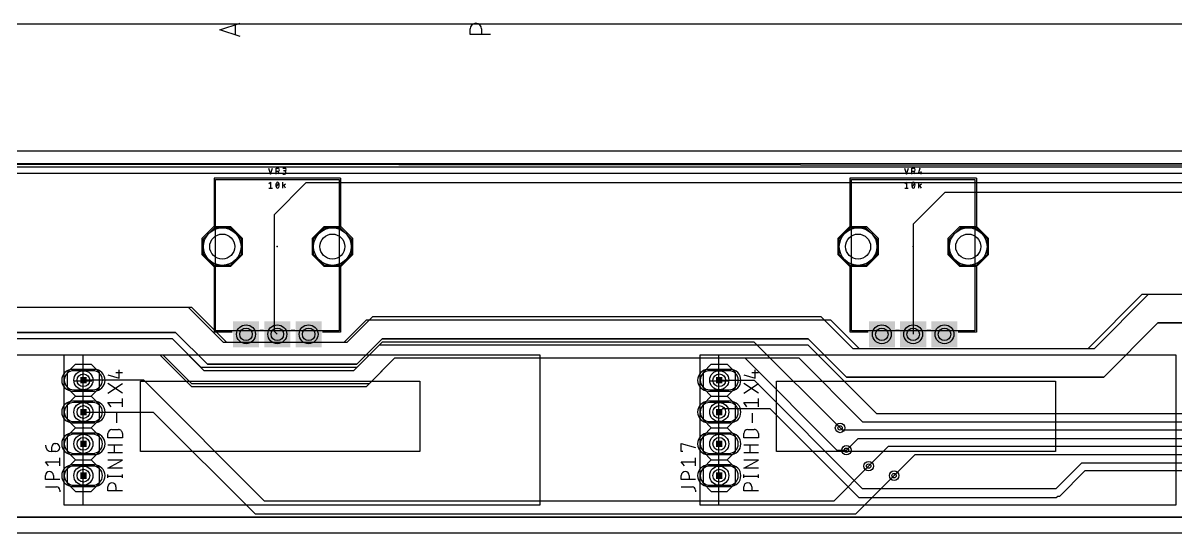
# Model space of a CAD drawing. Extents: x -1.9 to 15.8, y 0 to 5.9.
# Drawn here: x 4.1 to 7.727, y 0 to 1.603 of the extents above; entities that cross this region are included whole.
import ezdxf

# ---------------------------------------------------------------- set-up
doc = ezdxf.new("R2010")
doc.units = 0
for name, color, linetype in [('1', 12, 'CONTINUOUS'), ('101', 1, 'CONTINUOUS'), ('116', 5, 'CONTINUOUS'), ('15', 30, 'CONTINUOUS'), ('16', 132, 'CONTINUOUS'), ('17', 110, 'CONTINUOUS'), ('18', 110, 'CONTINUOUS'), ('2', 41, 'CONTINUOUS'), ('20', 31, 'CONTINUOUS'), ('21', 253, 'CONTINUOUS'), ('23', 53, 'CONTINUOUS'), ('25', 253, 'CONTINUOUS'), ('27', 253, 'CONTINUOUS'), ('29', 253, 'CONTINUOUS'), ('30', 253, 'CONTINUOUS'), ('44', 253, 'CONTINUOUS'), ('46', 140, 'CONTINUOUS'), ('51', 253, 'CONTINUOUS')]:
    doc.layers.add(name, color=color, linetype=linetype)

# ---------------------------------------------------------------- blocks, each defined once
blk = doc.blocks.new('RECT')
blk.add_solid([(-0.5, -0.5), (0.5, -0.5), (-0.5, 0.5), (0.5, 0.5)])
blk = doc.blocks.new('LONGP100')
blk.add_lwpolyline([(-0.5, -0.5), (0.5, -0.5, 1), (0.5, 0.5), (-0.5, 0.5, 1)], format="xyb", close=True)
blk = doc.blocks.new('ROUNDP')
blk.add_circle((0, 0), 0.5)
blk = doc.blocks.new('SQUAREP')
blk.add_solid([(-0.5, -0.5), (0.5, -0.5), (-0.5, 0.5), (0.5, 0.5)])
blk = doc.blocks.new('OCTAGONP')
blk.add_lwpolyline([(-0.5, -0.207107), (-0.5, 0.207107), (-0.207107, 0.5), (0.207107, 0.5), (0.5, 0.207107), (0.5, -0.207107), (0.207107, -0.5), (-0.207107, -0.5)], close=True)
blk = doc.blocks.new('ROUNDV')
blk.add_circle((0, 0), 0.5)

msp = doc.modelspace()

# ---------------------------------------------------------------- linework, layer by layer
at = {"layer": '1'}
for p, q in [((13.79, 1.16), (1.02, 1.16)), ((13.79313, 1.13), (3.05, 1.13)), ((4.99, 1.1), (4.89, 1)), ((13.79, 1.1), (4.99, 1.1)), ((7, 1.07), (6.9, 0.97)), ((13.77, 1.07), (7, 1.07)), ((4.89, 1), (4.89, 0.634409)), ((6.9, 0.97), (6.9, 0.624409)), ((4.89, 0.634409), (4.9, 0.624409)), ((4.57, 0.61), (3.23, 0.61)), ((4.66, 0.52), (4.57, 0.61)), ((5.22, 0.59), (5.15, 0.52)), ((6.57, 0.59), (5.22, 0.59)), ((6.786024, 0.373976), (6.57, 0.59)), ((3.27, 0.56), (4.53, 0.56)), ((4.53, 0.56), (4.63, 0.46)), ((5.18, 0.46), (5.27, 0.55)), ((5.27, 0.55), (6.54, 0.55)), ((6.54, 0.55), (6.741024, 0.348976)), ((5.15, 0.52), (4.66, 0.52)), ((6.29, 0.48), (6.4, 0.48)), ((6.4, 0.48), (6.74, 0.14)), ((4.63, 0.46), (5.18, 0.46)), ((6.3, 0.39), (6.29, 0.38)), ((6.45, 0.39), (6.3, 0.39)), ((6.73, 0.11), (6.45, 0.39)), ((7.817008, 0.373976), (6.786024, 0.373976)), ((6.677205, 0.322795), (6.67, 0.33)), ((6.741024, 0.348976), (7.780172, 0.348976)), ((7.817008, 0.322795), (6.677205, 0.322795)), ((6.69, 0.26), (6.727205, 0.297205)), ((6.727205, 0.297205), (7.817008, 0.297205)), ((6.821614, 0.271614), (6.76, 0.21)), ((7.817008, 0.271614), (6.821614, 0.271614)), ((6.84, 0.18), (6.906024, 0.246024)), ((6.906024, 0.246024), (7.817008, 0.246024)), ((7.35, 0.14), (7.430433, 0.220433)), ((7.430433, 0.220433), (7.817008, 0.220433)), ((7.440198, 0.194843), (7.360356, 0.115)), ((7.817008, 0.194843), (7.440198, 0.194843)), ((7.35, 0.11), (6.73, 0.11)), ((6.74, 0.14), (7.35, 0.14)), ((7.355, 0.115), (7.35, 0.11)), ((7.360356, 0.115), (7.355, 0.115))]:
    msp.add_line(p, q, dxfattribs=at)
at = {"layer": '101'}
for p, q in [((4.23, 0.559449), (4.289055, 0.559449)), ((4.23, 0.087008), (4.23, 0.559449)), ((4.289055, 0.559449), (5.726063, 0.559449)), ((4.289055, 0.087008), (4.289055, 0.559449)), ((5.726063, 0.559449), (5.726063, 0.087008)), ((6.23, 0.559449), (6.289055, 0.559449)), ((6.23, 0.087008), (6.23, 0.559449)), ((6.289055, 0.559449), (7.726063, 0.559449)), ((6.289055, 0.087008), (6.289055, 0.559449)), ((7.726063, 0.559449), (7.726063, 0.087008)), ((4.316614, 0.476772), (4.261496, 0.476772)), ((4.470157, 0.476772), (5.34811, 0.476772)), ((4.470157, 0.256299), (4.470157, 0.476772)), ((5.34811, 0.476772), (5.34811, 0.256299)), ((6.316614, 0.476772), (6.261496, 0.476772)), ((6.470157, 0.476772), (7.34811, 0.476772)), ((6.470157, 0.256299), (6.470157, 0.476772)), ((7.34811, 0.476772), (7.34811, 0.256299)), ((5.34811, 0.256299), (4.470157, 0.256299)), ((7.34811, 0.256299), (6.470157, 0.256299)), ((4.289055, 0.087008), (4.23, 0.087008)), ((5.726063, 0.087008), (4.289055, 0.087008)), ((6.289055, 0.087008), (6.23, 0.087008)), ((7.726063, 0.087008), (6.289055, 0.087008))]:
    msp.add_line(p, q, dxfattribs=at)
at = {"layer": '116'}
for p, q in [((4.71925, 1.581219), (4.78325, 1.602553)), ((4.76725, 1.597219), (4.76725, 1.565219)), ((4.78325, 1.559886), (4.71925, 1.581219)), ((5.50675, 1.566228), (5.50675, 1.584006)), ((5.57075, 1.566228), (5.50675, 1.566228)), ((5.542306, 1.584006), (5.542306, 1.566228))]:
    msp.add_line(p, q, dxfattribs=at)
msp.add_arc((5.524528, 1.584006), 0.017778, 0, 180, dxfattribs=at)
at = {"layer": '15'}
for p, q in [((15.17, 1.15), (0.68, 1.15)), ((7.47, 0.58), (7.64, 0.75)), ((7.64, 0.75), (8.61, 0.75)), ((3.21, 0.71), (4.63, 0.71)), ((4.63, 0.71), (4.74, 0.6)), ((5.11, 0.6), (5.18, 0.67)), ((5.18, 0.67), (6.64, 0.67)), ((6.64, 0.67), (6.73, 0.58)), ((7.5, 0.49), (7.67, 0.66)), ((7.67, 0.66), (8.57, 0.66)), ((3.24, 0.63), (4.58, 0.63)), ((4.58, 0.63), (4.68, 0.53)), ((4.74, 0.6), (5.11, 0.6)), ((5.15, 0.53), (5.23, 0.61)), ((5.23, 0.61), (6.57, 0.61)), ((6.57, 0.61), (6.69, 0.49)), ((6.73, 0.58), (7.47, 0.58)), ((4.68, 0.53), (5.15, 0.53)), ((6.69, 0.49), (7.5, 0.49)), ((15.76, 0.05), (0.16, 0.05))]:
    msp.add_line(p, q, dxfattribs=at)
at = {"layer": '16'}
for p, q in [((4.57, 0.61), (3.24, 0.61)), ((4.67, 0.51), (4.57, 0.61)), ((5.23, 0.6), (5.14, 0.51)), ((6.4, 0.6), (5.23, 0.6)), ((6.67, 0.33), (6.4, 0.6)), ((3.3, 0.56), (4.54, 0.56)), ((4.54, 0.56), (4.63, 0.47)), ((5.19, 0.47), (5.27, 0.55)), ((5.27, 0.55), (6.37, 0.55)), ((6.37, 0.55), (6.66, 0.26)), ((5.14, 0.51), (4.67, 0.51)), ((4.48, 0.48), (4.29, 0.48)), ((4.86, 0.1), (4.48, 0.48)), ((4.63, 0.47), (5.19, 0.47)), ((4.29, 0.38), (4.51, 0.38)), ((4.51, 0.38), (4.83, 0.06)), ((6.66, 0.26), (6.69, 0.26)), ((6.76, 0.21), (6.65, 0.1)), ((6.72, 0.06), (6.84, 0.18)), ((6.65, 0.1), (4.86, 0.1)), ((4.83, 0.06), (6.72, 0.06))]:
    msp.add_line(p, q, dxfattribs=at)
at = {"layer": '2'}
for p, q in [((15.16, 1.15), (0.66, 1.16)), ((7.45, 0.58), (7.62, 0.75)), ((7.62, 0.75), (8.61, 0.75)), ((3.2, 0.71), (4.62, 0.71)), ((4.62, 0.71), (4.73, 0.6)), ((5.12, 0.6), (5.2, 0.68)), ((5.2, 0.68), (6.61, 0.68)), ((6.61, 0.68), (6.71, 0.58)), ((7.67, 0.66), (7.5, 0.49)), ((8.57, 0.66), (7.67, 0.66)), ((4.58, 0.63), (3.24, 0.63)), ((4.68, 0.53), (4.58, 0.63)), ((4.73, 0.6), (5.12, 0.6)), ((5.23, 0.61), (5.15, 0.53)), ((6.57, 0.61), (5.23, 0.61)), ((6.69, 0.49), (6.57, 0.61)), ((6.71, 0.58), (7.45, 0.58)), ((5.15, 0.53), (4.68, 0.53)), ((7.5, 0.49), (6.69, 0.49)), ((0.16, 0.05), (15.76, 0.05))]:
    msp.add_line(p, q, dxfattribs=at)
at = {"layer": '20'}
msp.add_line((0.8, 1.6), (13.65, 1.6), dxfattribs=at)
at = {"layer": '21'}
for p, q in [((4.700906, 1.115472), (4.700906, 0.963976)), ((5.099094, 1.115472), (4.700906, 1.115472)), ((5.099094, 1.115472), (5.099094, 0.963976)), ((6.700906, 1.115472), (6.700906, 0.963976)), ((7.099094, 1.115472), (6.700906, 1.115472)), ((7.099094, 1.115472), (7.099094, 0.963976)), ((4.700906, 0.835472), (4.700906, 0.63122)), ((5.099094, 0.835433), (5.099094, 0.63122)), ((6.700906, 0.835472), (6.700906, 0.63122)), ((7.099094, 0.835433), (7.099094, 0.63122)), ((4.758268, 0.63122), (4.702087, 0.63122)), ((4.856693, 0.63622), (4.844882, 0.63622)), ((4.955118, 0.63622), (4.943307, 0.63622)), ((5.099094, 0.63122), (5.041732, 0.63122)), ((6.758268, 0.63122), (6.702087, 0.63122)), ((6.856693, 0.63622), (6.844882, 0.63622)), ((6.955118, 0.63622), (6.943307, 0.63622)), ((7.099094, 0.63122), (7.041732, 0.63122)), ((4.24, 0.505), (4.265, 0.53)), ((4.265, 0.53), (4.315, 0.53)), ((4.315, 0.53), (4.34, 0.505)), ((6.24, 0.505), (6.265, 0.53)), ((6.265, 0.53), (6.315, 0.53)), ((6.315, 0.53), (6.34, 0.505)), ((4.24, 0.455), (4.24, 0.505)), ((4.34, 0.505), (4.34, 0.455)), ((6.24, 0.455), (6.24, 0.505)), ((6.34, 0.505), (6.34, 0.455)), ((4.24, 0.455), (4.265, 0.43)), ((4.315, 0.43), (4.34, 0.455)), ((6.24, 0.455), (6.265, 0.43)), ((6.315, 0.43), (6.34, 0.455)), ((4.24, 0.405), (4.265, 0.43)), ((4.24, 0.355), (4.24, 0.405)), ((4.265, 0.43), (4.315, 0.43)), ((4.315, 0.43), (4.34, 0.405)), ((4.34, 0.405), (4.34, 0.355)), ((6.24, 0.405), (6.265, 0.43)), ((6.24, 0.355), (6.24, 0.405)), ((6.265, 0.43), (6.315, 0.43)), ((6.315, 0.43), (6.34, 0.405)), ((6.34, 0.405), (6.34, 0.355)), ((4.265, 0.33), (4.24, 0.355)), ((4.24, 0.305), (4.265, 0.33)), ((4.265, 0.33), (4.315, 0.33)), ((4.34, 0.355), (4.315, 0.33)), ((4.315, 0.33), (4.34, 0.305)), ((6.265, 0.33), (6.24, 0.355)), ((6.24, 0.305), (6.265, 0.33)), ((6.265, 0.33), (6.315, 0.33)), ((6.34, 0.355), (6.315, 0.33)), ((6.315, 0.33), (6.34, 0.305)), ((4.24, 0.255), (4.24, 0.305)), ((4.34, 0.305), (4.34, 0.255)), ((6.24, 0.255), (6.24, 0.305)), ((6.34, 0.305), (6.34, 0.255)), ((4.265, 0.23), (4.24, 0.255)), ((4.34, 0.255), (4.315, 0.23)), ((6.265, 0.23), (6.24, 0.255)), ((6.34, 0.255), (6.315, 0.23)), ((4.24, 0.205), (4.265, 0.23)), ((4.265, 0.23), (4.315, 0.23)), ((4.315, 0.23), (4.34, 0.205)), ((6.24, 0.205), (6.265, 0.23)), ((6.265, 0.23), (6.315, 0.23)), ((6.315, 0.23), (6.34, 0.205)), ((4.24, 0.155), (4.24, 0.205)), ((4.34, 0.205), (4.34, 0.155)), ((6.24, 0.155), (6.24, 0.205)), ((6.34, 0.205), (6.34, 0.155)), ((4.24, 0.155), (4.265, 0.13)), ((4.315, 0.13), (4.34, 0.155)), ((6.24, 0.155), (6.265, 0.13)), ((6.315, 0.13), (6.34, 0.155)), ((4.265, 0.13), (4.315, 0.13)), ((6.265, 0.13), (6.315, 0.13))]:
    msp.add_line(p, q, dxfattribs=at)
at = {"layer": '23'}
for p in [(4.9, 0.9), (6.9, 0.9), (4.29, 0.33), (6.29, 0.33)]:
    msp.add_point(p, dxfattribs=at)
at = {"layer": '25'}
for p, q in [((4.872235, 1.1465), (4.878568, 1.1275)), ((4.878568, 1.1275), (4.884901, 1.1465)), ((4.895861, 1.1275), (4.895861, 1.1465)), ((4.895861, 1.1465), (4.901139, 1.1465)), ((4.901139, 1.135944), (4.895861, 1.135944)), ((4.906416, 1.1275), (4.902194, 1.135944)), ((4.91721, 1.1465), (4.923543, 1.1465)), ((4.91721, 1.1275), (4.922488, 1.1275)), ((4.923543, 1.138055), (4.919321, 1.138055)), ((6.872235, 1.1465), (6.878568, 1.1275)), ((6.878568, 1.1275), (6.884901, 1.1465)), ((6.895861, 1.1275), (6.895861, 1.1465)), ((6.895861, 1.1465), (6.901139, 1.1465)), ((6.901139, 1.135944), (6.895861, 1.135944)), ((6.906416, 1.1275), (6.902194, 1.135944)), ((6.921432, 1.1465), (6.91721, 1.131722)), ((6.91721, 1.131722), (6.927765, 1.131722)), ((6.924599, 1.135944), (6.924599, 1.1275)), ((4.1905, 0.255794), (4.1905, 0.270794)), ((4.203, 0.255794), (4.1905, 0.255794)), ((4.2005, 0.280794), (4.203, 0.280794)), ((6.1705, 0.255794), (6.1705, 0.280794)), ((6.1705, 0.280794), (6.2155, 0.268294)), ((6.1755, 0.255794), (6.1705, 0.255794)), ((4.1805, 0.210794), (4.1705, 0.223294)), ((4.1705, 0.223294), (4.2155, 0.223294)), ((4.2155, 0.210794), (4.2155, 0.235794)), ((6.1805, 0.210794), (6.1705, 0.223294)), ((6.1705, 0.223294), (6.2155, 0.223294)), ((6.2155, 0.210794), (6.2155, 0.235794)), ((4.1705, 0.168044), (4.1705, 0.180544)), ((4.2155, 0.168044), (4.1705, 0.168044)), ((4.1955, 0.180544), (4.1955, 0.168044)), ((6.1705, 0.168044), (6.1705, 0.180544)), ((6.2155, 0.168044), (6.1705, 0.168044)), ((6.1955, 0.180544), (6.1955, 0.168044)), ((4.1705, 0.1445), (4.2055, 0.1445)), ((4.2155, 0.1345), (4.2155, 0.1295)), ((6.1705, 0.1445), (6.2055, 0.1445)), ((6.2155, 0.1345), (6.2155, 0.1295))]:
    msp.add_line(p, q, dxfattribs=at)
for centre, radius, start, end in [((4.901139, 1.141222), 0.005278, 270, 90), ((4.922488, 1.132778), 0.005278, 270, 90), ((4.923543, 1.142278), 0.004222, 270, 90), ((6.901139, 1.141222), 0.005278, 270, 90), ((4.1905, 0.275794), 0.02, 180, 270), ((4.2005, 0.270794), 0.01, 90, 180), ((4.203, 0.268294), 0.0125, 270, 90), ((4.183, 0.180544), 0.0125, 0, 180), ((6.183, 0.180544), 0.0125, 0, 180), ((4.2055, 0.1345), 0.01, 0, 90), ((6.2055, 0.1345), 0.01, 0, 90)]:
    msp.add_arc(centre, radius, start, end, dxfattribs=at)
at = {"layer": '27'}
for p, q in [((4.87378, 1.098278), (4.879057, 1.1025)), ((4.879057, 1.1025), (4.879057, 1.0835)), ((4.896435, 1.087722), (4.904879, 1.098278)), ((4.917776, 1.0835), (4.917776, 1.1025)), ((4.92622, 1.096167), (4.917776, 1.089833)), ((4.92622, 1.0835), (4.92147, 1.092472)), ((6.87378, 1.098278), (6.879057, 1.1025)), ((6.879057, 1.1025), (6.879057, 1.0835)), ((6.896435, 1.087722), (6.904879, 1.098278)), ((6.917776, 1.0835), (6.917776, 1.1025)), ((6.92622, 1.096167), (6.917776, 1.089833)), ((6.92622, 1.0835), (6.92147, 1.092472)), ((4.87378, 1.0835), (4.884335, 1.0835)), ((6.87378, 1.0835), (6.884335, 1.0835)), ((4.402778, 0.486833), (4.402778, 0.512388)), ((6.402778, 0.486833), (6.402778, 0.512388)), ((4.367, 0.497055), (4.402778, 0.486833)), ((4.392556, 0.504721), (4.413, 0.504721)), ((6.367, 0.497055), (6.402778, 0.486833)), ((6.392556, 0.504721), (6.413, 0.504721)), ((4.413, 0.439277), (4.367, 0.469944)), ((4.367, 0.439277), (4.413, 0.469944)), ((6.413, 0.439277), (6.367, 0.469944)), ((6.367, 0.439277), (6.413, 0.469944)), ((4.377222, 0.396833), (4.367, 0.40961)), ((4.367, 0.40961), (4.413, 0.40961)), ((4.413, 0.396833), (4.413, 0.422388)), ((6.377222, 0.396833), (6.367, 0.40961)), ((6.367, 0.40961), (6.413, 0.40961)), ((6.413, 0.396833), (6.413, 0.422388)), ((4.395111, 0.346277), (4.395111, 0.376944)), ((6.395111, 0.346277), (6.395111, 0.376944)), ((4.367, 0.299333), (4.367, 0.312111)), ((4.413, 0.299333), (4.367, 0.299333)), ((4.379778, 0.324888), (4.400222, 0.324888)), ((4.413, 0.312111), (4.413, 0.299333)), ((6.367, 0.299333), (6.367, 0.312111)), ((6.413, 0.299333), (6.367, 0.299333)), ((6.379778, 0.324888), (6.400222, 0.324888)), ((6.413, 0.312111), (6.413, 0.299333)), ((4.367, 0.276889), (4.413, 0.276889)), ((4.387445, 0.251333), (4.387445, 0.276889)), ((6.367, 0.276889), (6.413, 0.276889)), ((6.387445, 0.251333), (6.387445, 0.276889)), ((4.413, 0.251333), (4.367, 0.251333)), ((4.367, 0.203333), (4.413, 0.228889)), ((4.413, 0.228889), (4.367, 0.228889)), ((6.413, 0.251333), (6.367, 0.251333)), ((6.367, 0.203333), (6.413, 0.228889)), ((6.413, 0.228889), (6.367, 0.228889)), ((4.413, 0.203333), (4.367, 0.203333)), ((4.367, 0.1735), (4.367, 0.183722)), ((4.413, 0.1735), (4.413, 0.183722)), ((6.413, 0.203333), (6.367, 0.203333)), ((6.367, 0.1735), (6.367, 0.183722)), ((6.413, 0.1735), (6.413, 0.183722)), ((4.367, 0.178611), (4.413, 0.178611)), ((6.367, 0.178611), (6.413, 0.178611)), ((4.367, 0.132), (4.367, 0.144778)), ((4.413, 0.132), (4.367, 0.132)), ((4.392556, 0.144778), (4.392556, 0.132)), ((6.367, 0.132), (6.367, 0.144778)), ((6.413, 0.132), (6.367, 0.132)), ((6.392556, 0.144778), (6.392556, 0.132))]:
    msp.add_line(p, q, dxfattribs=at)
for centre, radius, start, end in [((4.911037, 1.093), 0.015657, 154.011082, 180.000285), ((4.911038, 1.093), 0.015658, 179.999978, 205.988205), ((4.900657, 1.098594), 0.003906, 90.000273, 161.076165), ((4.900657, 1.098594), 0.003906, 18.925298, 90.000068), ((4.890277, 1.093), 0.015657, 359.999814, 25.98882), ((4.890277, 1.093), 0.015658, 334.011893, 359.999923), ((6.911037, 1.093), 0.015657, 154.011082, 180.000285), ((6.911038, 1.093), 0.015658, 179.999978, 205.988205), ((6.900657, 1.098594), 0.003906, 90.000273, 161.076165), ((6.900657, 1.098594), 0.003906, 18.925298, 90.000068), ((6.890277, 1.093), 0.015657, 359.999814, 25.98882), ((6.890277, 1.093), 0.015658, 334.011893, 359.999923), ((4.900657, 1.087406), 0.003906, 198.925952, 270.000137), ((4.900657, 1.087406), 0.003906, 269.999522, 341.072585), ((6.900657, 1.087406), 0.003906, 198.925952, 270.000137), ((6.900657, 1.087406), 0.003906, 269.999522, 341.072585), ((4.379778, 0.312111), 0.012778, 90, 180), ((4.400222, 0.312111), 0.012778, 359.999448, 90), ((6.379778, 0.312111), 0.012778, 90, 180), ((6.400222, 0.312111), 0.012778, 359.999448, 90), ((4.379778, 0.144778), 0.012778, 0, 180), ((6.379778, 0.144778), 0.012778, 0, 180)]:
    msp.add_arc(centre, radius, start, end, dxfattribs=at)
at = {"layer": '44'}
for centre, radius in [((4.726772, 0.9), 0.03937), ((5.073228, 0.9), 0.03937), ((6.726772, 0.9), 0.03937), ((7.073228, 0.9), 0.03937), ((4.801575, 0.624409), 0.019685), ((4.9, 0.624409), 0.019685), ((4.998425, 0.624409), 0.019685), ((6.801575, 0.624409), 0.019685), ((6.9, 0.624409), 0.019685), ((6.998425, 0.624409), 0.019685), ((4.29, 0.48), 0.02), ((6.29, 0.48), 0.02), ((4.29, 0.38), 0.02), ((6.29, 0.38), 0.02), ((6.67, 0.33), 0.00689), ((4.29, 0.28), 0.02), ((6.29, 0.28), 0.02), ((6.69, 0.26), 0.00689), ((4.29, 0.18), 0.02), ((6.29, 0.18), 0.02), ((6.76, 0.21), 0.00689), ((6.84, 0.18), 0.00689)]:
    msp.add_circle(centre, radius, dxfattribs=at)
at = {"layer": '46'}
for p, q in [((15.8, 1.2), (0.1, 1.2)), ((0.1, 0), (15.8, 0))]:
    msp.add_line(p, q, dxfattribs=at)
at = {"layer": '51'}
for p, q in [((4.705906, 0.635039), (4.705906, 1.110472)), ((4.705906, 1.110472), (5.094094, 1.110472)), ((5.094094, 1.110472), (5.094094, 0.635039)), ((6.705906, 0.635039), (6.705906, 1.110472)), ((6.705906, 1.110472), (7.094094, 1.110472)), ((7.094094, 1.110472), (7.094094, 0.635039)), ((5.094094, 0.635039), (4.705906, 0.635039)), ((7.094094, 0.635039), (6.705906, 0.635039))]:
    msp.add_line(p, q, dxfattribs=at)

# ---------------------------------------------------------------- block references
at = {"layer": '17'}
for name, p, xscale, yscale, rotation in [('OCTAGONP', (4.726772, 0.9), 0.11811, 0.11811, 270), ('ROUNDP', (4.726772, 0.9), 0.11811, 0.11811, 270), ('ROUNDP', (4.726772, 0.9), 0.11811, 0.11811, 270), ('OCTAGONP', (4.726772, 0.9), 0.11811, 0.11811, 270), ('OCTAGONP', (5.073228, 0.9), 0.11811, 0.11811, 270), ('ROUNDP', (5.073228, 0.9), 0.11811, 0.11811, 270), ('ROUNDP', (5.073228, 0.9), 0.11811, 0.11811, 270), ('OCTAGONP', (5.073228, 0.9), 0.11811, 0.11811, 270), ('OCTAGONP', (6.726772, 0.9), 0.11811, 0.11811, 270), ('ROUNDP', (6.726772, 0.9), 0.11811, 0.11811, 270), ('ROUNDP', (6.726772, 0.9), 0.11811, 0.11811, 270), ('OCTAGONP', (6.726772, 0.9), 0.11811, 0.11811, 270), ('OCTAGONP', (7.073228, 0.9), 0.11811, 0.11811, 270), ('ROUNDP', (7.073228, 0.9), 0.11811, 0.11811, 270), ('ROUNDP', (7.073228, 0.9), 0.11811, 0.11811, 270), ('OCTAGONP', (7.073228, 0.9), 0.11811, 0.11811, 270), ('SQUAREP', (4.801575, 0.624409), 0.074, 0.074, 270), ('SQUAREP', (4.801575, 0.624409), 0.074, 0.074, 270), ('ROUNDP', (4.801575, 0.624409), 0.05937, 0.05937, 270), ('ROUNDP', (4.801575, 0.624409), 0.05937, 0.05937, 270), ('SQUAREP', (4.9, 0.624409), 0.074, 0.074, 270), ('SQUAREP', (4.9, 0.624409), 0.074, 0.074, 270), ('ROUNDP', (4.9, 0.624409), 0.05937, 0.05937, 270), ('ROUNDP', (4.9, 0.624409), 0.05937, 0.05937, 270), ('SQUAREP', (4.998425, 0.624409), 0.074, 0.074, 270), ('SQUAREP', (4.998425, 0.624409), 0.074, 0.074, 270), ('ROUNDP', (4.998425, 0.624409), 0.05937, 0.05937, 270), ('ROUNDP', (4.998425, 0.624409), 0.05937, 0.05937, 270), ('SQUAREP', (6.801575, 0.624409), 0.074, 0.074, 270), ('SQUAREP', (6.801575, 0.624409), 0.074, 0.074, 270), ('ROUNDP', (6.801575, 0.624409), 0.05937, 0.05937, 270), ('ROUNDP', (6.801575, 0.624409), 0.05937, 0.05937, 270), ('SQUAREP', (6.9, 0.624409), 0.074, 0.074, 270), ('SQUAREP', (6.9, 0.624409), 0.074, 0.074, 270), ('ROUNDP', (6.9, 0.624409), 0.05937, 0.05937, 270), ('ROUNDP', (6.9, 0.624409), 0.05937, 0.05937, 270), ('SQUAREP', (6.998425, 0.624409), 0.074, 0.074, 270), ('SQUAREP', (6.998425, 0.624409), 0.074, 0.074, 270), ('ROUNDP', (6.998425, 0.624409), 0.05937, 0.05937, 270), ('ROUNDP', (6.998425, 0.624409), 0.05937, 0.05937, 270), ('LONGP100', (4.29, 0.48), 0.06, 0.06, 180), ('LONGP100', (4.29, 0.48), 0.06, 0.06, 180), ('ROUNDP', (4.29, 0.48), 0.06, 0.06, 180), ('ROUNDP', (4.29, 0.48), 0.06, 0.06, 180), ('LONGP100', (6.29, 0.48), 0.06, 0.06, 180), ('LONGP100', (6.29, 0.48), 0.06, 0.06, 180), ('ROUNDP', (6.29, 0.48), 0.06, 0.06, 180), ('ROUNDP', (6.29, 0.48), 0.06, 0.06, 180), ('LONGP100', (4.29, 0.38), 0.06, 0.06, 180), ('LONGP100', (4.29, 0.38), 0.06, 0.06, 180), ('ROUNDP', (4.29, 0.38), 0.06, 0.06, 180), ('ROUNDP', (4.29, 0.38), 0.06, 0.06, 180), ('LONGP100', (6.29, 0.38), 0.06, 0.06, 180), ('LONGP100', (6.29, 0.38), 0.06, 0.06, 180), ('ROUNDP', (6.29, 0.38), 0.06, 0.06, 180), ('ROUNDP', (6.29, 0.38), 0.06, 0.06, 180), ('LONGP100', (4.29, 0.28), 0.06, 0.06, 180), ('LONGP100', (4.29, 0.28), 0.06, 0.06, 180), ('ROUNDP', (4.29, 0.28), 0.06, 0.06, 180), ('ROUNDP', (4.29, 0.28), 0.06, 0.06, 180), ('LONGP100', (6.29, 0.28), 0.06, 0.06, 180), ('LONGP100', (6.29, 0.28), 0.06, 0.06, 180), ('ROUNDP', (6.29, 0.28), 0.06, 0.06, 180), ('ROUNDP', (6.29, 0.28), 0.06, 0.06, 180), ('LONGP100', (4.29, 0.18), 0.06, 0.06, 180), ('LONGP100', (4.29, 0.18), 0.06, 0.06, 180), ('ROUNDP', (4.29, 0.18), 0.06, 0.06, 180), ('ROUNDP', (4.29, 0.18), 0.06, 0.06, 180), ('LONGP100', (6.29, 0.18), 0.06, 0.06, 180), ('LONGP100', (6.29, 0.18), 0.06, 0.06, 180), ('ROUNDP', (6.29, 0.18), 0.06, 0.06, 180), ('ROUNDP', (6.29, 0.18), 0.06, 0.06, 180)]:
    msp.add_blockref(name, p, dxfattribs=dict(at, xscale=xscale, yscale=yscale, rotation=rotation))
at = {"layer": '18', "xscale": 0.02978, "yscale": 0.02978}
for p in [(6.67, 0.33), (6.67, 0.33), (6.69, 0.26), (6.69, 0.26), (6.76, 0.21), (6.76, 0.21), (6.84, 0.18), (6.84, 0.18)]:
    msp.add_blockref('ROUNDV', p, dxfattribs=at)
at = {"layer": '29'}
for name, p, xscale, yscale, rotation in [('OCTAGONP', (4.726772, 0.9), 0.12611, 0.12611, 270), ('OCTAGONP', (5.073228, 0.9), 0.12611, 0.12611, 270), ('OCTAGONP', (6.726772, 0.9), 0.12611, 0.12611, 270), ('OCTAGONP', (7.073228, 0.9), 0.12611, 0.12611, 270), ('SQUAREP', (4.801575, 0.624409), 0.082, 0.082, 270), ('SQUAREP', (4.9, 0.624409), 0.082, 0.082, 270), ('SQUAREP', (4.998425, 0.624409), 0.082, 0.082, 270), ('SQUAREP', (6.801575, 0.624409), 0.082, 0.082, 270), ('SQUAREP', (6.9, 0.624409), 0.082, 0.082, 270), ('SQUAREP', (6.998425, 0.624409), 0.082, 0.082, 270), ('LONGP100', (4.29, 0.48), 0.068, 0.068, 180), ('LONGP100', (6.29, 0.48), 0.068, 0.068, 180), ('LONGP100', (4.29, 0.38), 0.068, 0.068, 180), ('LONGP100', (6.29, 0.38), 0.068, 0.068, 180), ('LONGP100', (4.29, 0.28), 0.068, 0.068, 180), ('LONGP100', (6.29, 0.28), 0.068, 0.068, 180), ('LONGP100', (4.29, 0.18), 0.068, 0.068, 180), ('LONGP100', (6.29, 0.18), 0.068, 0.068, 180)]:
    msp.add_blockref(name, p, dxfattribs=dict(at, xscale=xscale, yscale=yscale, rotation=rotation))
at = {"layer": '30'}
for name, p, xscale, yscale, rotation in [('OCTAGONP', (4.726772, 0.9), 0.12611, 0.12611, 270), ('OCTAGONP', (5.073228, 0.9), 0.12611, 0.12611, 270), ('OCTAGONP', (6.726772, 0.9), 0.12611, 0.12611, 270), ('OCTAGONP', (7.073228, 0.9), 0.12611, 0.12611, 270), ('SQUAREP', (4.801575, 0.624409), 0.082, 0.082, 270), ('SQUAREP', (4.9, 0.624409), 0.082, 0.082, 270), ('SQUAREP', (4.998425, 0.624409), 0.082, 0.082, 270), ('SQUAREP', (6.801575, 0.624409), 0.082, 0.082, 270), ('SQUAREP', (6.9, 0.624409), 0.082, 0.082, 270), ('SQUAREP', (6.998425, 0.624409), 0.082, 0.082, 270), ('LONGP100', (4.29, 0.48), 0.068, 0.068, 180), ('LONGP100', (6.29, 0.48), 0.068, 0.068, 180), ('LONGP100', (4.29, 0.38), 0.068, 0.068, 180), ('LONGP100', (6.29, 0.38), 0.068, 0.068, 180), ('LONGP100', (4.29, 0.28), 0.068, 0.068, 180), ('LONGP100', (6.29, 0.28), 0.068, 0.068, 180), ('LONGP100', (4.29, 0.18), 0.068, 0.068, 180), ('LONGP100', (6.29, 0.18), 0.068, 0.068, 180)]:
    msp.add_blockref(name, p, dxfattribs=dict(at, xscale=xscale, yscale=yscale, rotation=rotation))
at = {"layer": '51', "xscale": 0.02, "yscale": 0.02, "rotation": 90}
for p in [(4.29, 0.48), (6.29, 0.48), (4.29, 0.38), (6.29, 0.38), (4.29, 0.28), (6.29, 0.28), (4.29, 0.18), (6.29, 0.18)]:
    msp.add_blockref('RECT', p, dxfattribs=at)

doc.saveas('drawing.dxf')
